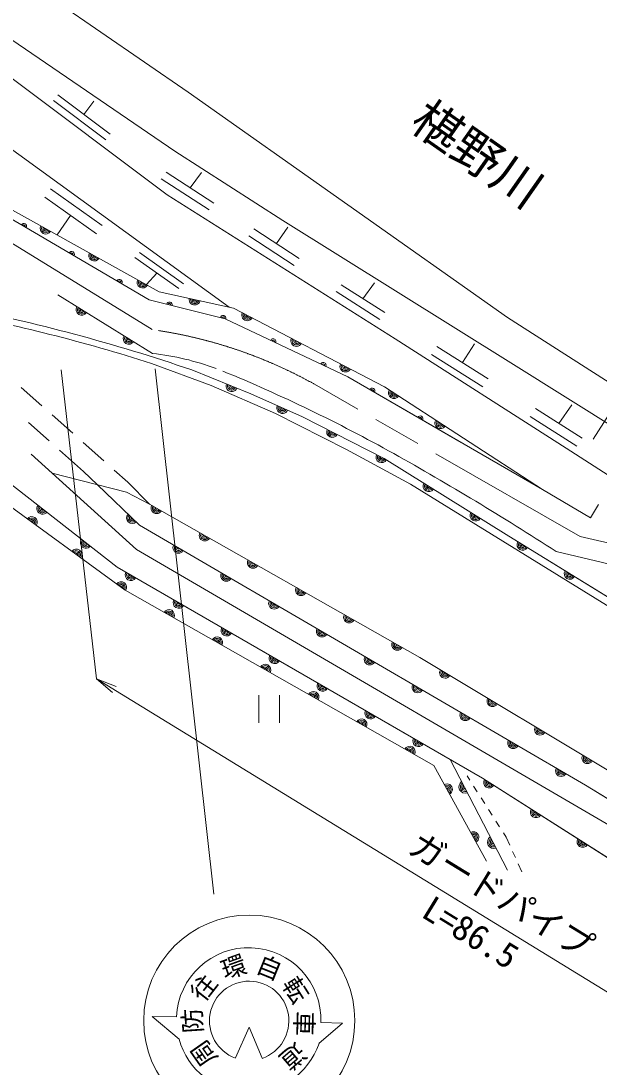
# Model space of a CAD drawing. Units: millimetres, scale not verified. Extents: x 40000 to 680000, y 20000 to 380000.
# Drawn here: x 477214 to 518990, y 238488 to 314093 of the extents above; entities that cross this region are included whole.
import ezdxf
from ezdxf.enums import TextEntityAlignment as Align

# ---------------------------------------------------------------- set-up
doc = ezdxf.new("R2010")
doc.units = ezdxf.units.MM
doc.header["$LTSCALE"] = 1000
doc.linetypes.add('CHAIN', pattern=[18.5, 12, -1.5, 3.5, -1.5])
for name, color, linetype, lineweight in [('M-BGD', 7, 'Continuous', 13), ('M-BMK', 2, 'CHAIN', 13), ('M-STR-HTXT', 7, 'Continuous', 13), ('M-STR-STRC', 7, 'Continuous', 13)]:
    doc.layers.add(name, color=color, linetype=linetype, lineweight=lineweight)
doc.layers.add('M-BGD-HTXT', color=7, linetype='Continuous')
doc.styles.add('ＭＳ ゴシック', font='')
doc.styles.get('ＭＳ ゴシック').set_extended_font_data('MS Gothic')

msp = doc.modelspace()

# ---------------------------------------------------------------- linework, layer by layer
at = {"layer": 'M-BGD'}
for p, q in [((492262, 293415), (460886, 316139)), ((489291, 308954), (479845, 315438)), ((488325, 304685), (475223, 313621)), ((476379, 310071), (487785, 301533)), ((483661, 305907), (479879, 308754)), ((512379, 292659), (489291, 308954)), ((483352, 305490), (479569, 308338)), ((481770, 307331), (482493, 308303)), ((496145, 299672), (488325, 304685)), ((487213, 294526), (471273, 303388)), ((471273, 303388), (487213, 294526)), ((490811, 300437), (487349, 302683)), ((491165, 300914), (487703, 303159)), ((489434, 302036), (490260, 303149)), ((479355, 301970), (483080, 299305)), ((478943, 301365), (482668, 298701)), ((487785, 301533), (504262, 291116)), ((474838, 300764), (486491, 293945)), ((474838, 300764), (486491, 293945)), ((480805, 300033), (479843, 298623)), ((512620, 289379), (496145, 299672)), ((497308, 296929), (494046, 299067)), ((495677, 297998), (496498, 299183)), ((496956, 296421), (493694, 298559)), ((485780, 297349), (488953, 295103)), ((485456, 296994), (488628, 294748)), ((487042, 295871), (486284, 295042)), ((503500, 293016), (500359, 295022)), ((501929, 294019), (502766, 295173)), ((479884, 294287), (486724, 290062)), ((479884, 294287), (486724, 290062)), ((492582, 293345), (487213, 294526)), ((487213, 294526), (492582, 293345)), ((503141, 292522), (500000, 294527)), ((486491, 293945), (491973, 292560)), ((486491, 293945), (491973, 292560)), ((503493, 287641), (492582, 293345)), ((492582, 293345), (503493, 287641)), ((534483, 278522), (512379, 292659)), ((491973, 292560), (500834, 288370)), ((491973, 292560), (500834, 288370)), ((504262, 291116), (516623, 283205)), ((510972, 288231), (507270, 290570)), ((509121, 289401), (509999, 290747)), ((510596, 287654), (506893, 289993)), ((490965, 287756), (486643, 289338)), ((489565, 288874), (493822, 287148)), ((493822, 287148), (489565, 288874)), ((522545, 283163), (512620, 289379)), ((500834, 288370), (514909, 280228)), ((500834, 288370), (509024, 283632)), ((478719, 286284), (477223, 287611)), ((495599, 285729), (490965, 287756)), ((503493, 287641), (509201, 283935)), ((493822, 287148), (497565, 285477)), ((497565, 285477), (493822, 287148)), ((517773, 283928), (514405, 286080)), ((516089, 285004), (517025, 286351)), ((479254, 283742), (477766, 285078)), ((480962, 284292), (479466, 285620)), ((500731, 283108), (495599, 285729)), ((497565, 285477), (503469, 282469)), ((503469, 282469), (497565, 285477)), ((517372, 283351), (514004, 285503)), ((483206, 282300), (481710, 283628)), ((479472, 281419), (477952, 282779)), ((481727, 281522), (479998, 283074)), ((505369, 280612), (500731, 283108)), ((516623, 283205), (521859, 279818)), ((512463, 276855), (503469, 282469)), ((484848, 280034), (479472, 281419)), ((479472, 281419), (485571, 275881)), ((482713, 280584), (481727, 281522)), ((484940, 280761), (483953, 281636)), ((484172, 274614), (476135, 280913)), ((484172, 274614), (476135, 280913)), ((485787, 277660), (482713, 280584)), ((485787, 277660), (482713, 280584)), ((486516, 279174), (484940, 280761)), ((541028, 258573), (505369, 280612)), ((486516, 279174), (484848, 280034)), ((486516, 279174), (484848, 280034)), ((475451, 279725), (484748, 272944)), ((484748, 272944), (475451, 279725)), ((506028, 268096), (486516, 279174)), ((506028, 268096), (486516, 279174)), ((518955, 279150), (518360, 278178)), ((517999, 258868), (485787, 277660)), ((553576, 251551), (512463, 276855)), ((515890, 275745), (526922, 273110)), ((510569, 259366), (484172, 274614)), ((508233, 260715), (484172, 274614)), ((484748, 272944), (507041, 260287)), ((507041, 260287), (484748, 272944)), ((528585, 254561), (506028, 268096)), ((528585, 254561), (506028, 268096)), ((494393, 265356), (494393, 263356)), ((495893, 265356), (495893, 263356)), ((507041, 260287), (510855, 253363)), ((510855, 253363), (507041, 260287)), ((512372, 252716), (508233, 260715)), ((510569, 259366), (508233, 260715)), ((512372, 252716), (508233, 260715)), ((509452, 259526), (509653, 259211)), ((534742, 243976), (510569, 259366)), ((509922, 258790), (510191, 258368)), ((546543, 241394), (517999, 258868)), ((510460, 257947), (510729, 257525)), ((510998, 257104), (511267, 256682)), ((511536, 256261), (511805, 255840)), ((512074, 255418), (512275, 255103)), ((512275, 255103), (512534, 254533)), ((512740, 254077), (512947, 253622)), ((513153, 253167), (513412, 252597))]:
    msp.add_line(p, q, dxfattribs=at)
for points in [[(518360, 278178), (514909, 280228), (503493, 287641)], [(503469, 282469), (512463, 276855), (553576, 251551)], [(546543, 241394), (517999, 258868), (485787, 277660)], [(485571, 275881), (525849, 252382), (545607, 240043)], [(544129, 237907), (534742, 243976), (510569, 259366)]]:
    msp.add_lwpolyline(points, dxfattribs=at)
for centre, radius, start, end in [((477424, 299250), 200, 329.66681, 149.66681), ((477424, 299250), 100, 329.66681, 149.66681), ((479011, 299086), 400, 150.92651, 330.92651), ((479011, 299086), 300, 150.92651, 330.92651), ((479011, 299086), 200, 150.92651, 330.92651), ((479011, 299086), 100, 150.92651, 330.92651), ((480877, 297230), 200, 329.66681, 149.66681), ((480877, 297230), 100, 329.66681, 149.66681), ((482507, 297142), 400, 150.92651, 330.92651), ((482507, 297142), 300, 150.92651, 330.92651), ((482507, 297142), 200, 150.92651, 330.92651), ((482507, 297142), 100, 150.92651, 330.92651), ((484329, 295210), 200, 329.66681, 149.66681), ((484329, 295210), 100, 329.66681, 149.66681), ((486003, 295198), 400, 150.92651, 330.92651), ((486003, 295198), 300, 150.92651, 330.92651), ((486003, 295198), 200, 150.92651, 330.92651), ((486003, 295198), 100, 150.92651, 330.92651), ((447106, 164458), 131461, 71.15697, 78.87308), ((481602, 293225), 400, 148.29264, 328.29264), ((481602, 293225), 300, 148.29264, 328.29264), ((487940, 293579), 200, 345.81775, 165.81775), ((487940, 293579), 100, 345.81775, 165.81775), ((489767, 293964), 400, 167.59712, 347.59712), ((489767, 293964), 300, 167.59712, 347.59712), ((489767, 293964), 200, 167.59712, 347.59712), ((489767, 293964), 100, 167.59712, 347.59712), ((449954, 175131), 119956, 72.19041, 79.48695), ((481602, 293225), 200, 148.29264, 328.29264), ((481602, 293225), 100, 148.29264, 328.29264), ((491819, 292599), 200, 345.81775, 165.81775), ((491819, 292599), 100, 345.81775, 165.81775), ((493573, 292827), 400, 152.40323, 332.40323), ((493573, 292827), 300, 152.40323, 332.40323), ((493573, 292827), 200, 152.40323, 332.40323), ((493573, 292827), 100, 152.40323, 332.40323), ((485005, 291123), 400, 148.29264, 328.29264), ((485005, 291123), 300, 148.29264, 328.29264), ((485005, 291123), 200, 148.29264, 328.29264), ((485005, 291123), 100, 148.29264, 328.29264), ((495445, 290918), 200, 334.69317, 154.69317), ((497118, 290974), 400, 152.40323, 332.40323), ((497118, 290974), 300, 152.40323, 332.40323), ((495445, 290918), 100, 334.69317, 154.69317), ((497118, 290974), 200, 152.40323, 332.40323), ((497118, 290974), 100, 152.40323, 332.40323), ((484497, 270281), 19905, 69.97608, 83.57549), ((499061, 289208), 200, 334.69317, 154.69317), ((499061, 289208), 100, 334.69317, 154.69317), ((500662, 289121), 400, 152.40323, 332.40323), ((500662, 289121), 300, 152.40323, 332.40323), ((500662, 289121), 200, 152.40323, 332.40323), ((500662, 289121), 100, 152.40323, 332.40323), ((447564, 181446), 116101, 60.8317, 67.60178), ((492437, 287710), 400, 157.9234, 337.9234), ((492437, 287710), 300, 157.9234, 337.9234), ((492437, 287710), 200, 157.9234, 337.9234), ((492437, 287710), 100, 157.9234, 337.9234), ((502599, 287349), 200, 329.95159, 149.95159), ((502599, 287349), 100, 329.95159, 149.95159), ((504169, 287202), 400, 147.00083, 327.00083), ((504169, 287202), 300, 147.00083, 327.00083), ((504169, 287202), 200, 147.00083, 327.00083), ((504169, 287202), 100, 147.00083, 327.00083), ((496110, 286126), 400, 155.94265, 335.94265), ((496110, 286126), 300, 155.94265, 335.94265), ((496110, 286126), 200, 155.94265, 335.94265), ((496110, 286126), 100, 155.94265, 335.94265), ((506061, 285346), 200, 329.95159, 149.95159), ((506061, 285346), 100, 329.95159, 149.95159), ((507524, 285024), 400, 147.00083, 327.00083), ((507524, 285024), 300, 147.00083, 327.00083), ((507524, 285024), 200, 147.00083, 327.00083), ((507524, 285024), 100, 147.00083, 327.00083), ((499709, 284385), 400, 153.00416, 333.00416), ((499709, 284385), 300, 153.00416, 333.00416), ((499709, 284385), 200, 153.00416, 333.00416), ((499709, 284385), 100, 153.00416, 333.00416), ((400591, 97791), 212042, 57.06009, 60.76546), ((503273, 282569), 400, 153.00416, 333.00416), ((503273, 282569), 300, 153.00416, 333.00416), ((503273, 282569), 200, 153.00416, 333.00416), ((503273, 282569), 100, 153.00416, 333.00416), ((506676, 280468), 400, 148.02916, 328.02916), ((506676, 280468), 300, 148.02916, 328.02916), ((506676, 280468), 200, 148.02916, 328.02916), ((506676, 280468), 100, 148.02916, 328.02916), ((478766, 278851), 400, 141.91123, 321.91123), ((478766, 278851), 300, 141.91123, 321.91123), ((487019, 278888), 400, 150.41447, 330.41447), ((487019, 278888), 300, 150.41447, 330.41447), ((487019, 278888), 200, 150.41447, 330.41447), ((477990, 277873), 400, 323.89344, 143.89344), ((478766, 278851), 200, 141.91123, 321.91123), ((478766, 278851), 100, 141.91123, 321.91123), ((485250, 278171), 400, 136.43195, 316.43195), ((485250, 278171), 300, 136.43195, 316.43195), ((485250, 278171), 200, 136.43195, 316.43195), ((485250, 278171), 100, 136.43195, 316.43195), ((487019, 278888), 100, 150.41447, 330.41447), ((510069, 278350), 400, 148.02916, 328.02916), ((510069, 278350), 300, 148.02916, 328.02916), ((510069, 278350), 200, 148.02916, 328.02916), ((510069, 278350), 100, 148.02916, 328.02916), ((477990, 277873), 300, 323.89344, 143.89344), ((477990, 277873), 200, 323.89344, 143.89344), ((477990, 277873), 100, 323.89344, 143.89344), ((490498, 276913), 400, 150.41447, 330.41447), ((490498, 276913), 300, 150.41447, 330.41447), ((490498, 276913), 200, 150.41447, 330.41447), ((490498, 276913), 100, 150.41447, 330.41447), ((481914, 276383), 400, 141.91123, 321.91123), ((481914, 276383), 300, 141.91123, 321.91123), ((481914, 276383), 200, 141.91123, 321.91123), ((481914, 276383), 100, 141.91123, 321.91123), ((488602, 276018), 400, 149.74025, 329.74025), ((488602, 276018), 300, 149.74025, 329.74025), ((488602, 276018), 200, 149.74025, 329.74025), ((488602, 276018), 100, 149.74025, 329.74025), ((513466, 276238), 400, 148.38809, 328.38809), ((513466, 276238), 300, 148.38809, 328.38809), ((513466, 276238), 200, 148.38809, 328.38809), ((513466, 276238), 100, 148.38809, 328.38809), ((481221, 275516), 400, 323.89344, 143.89344), ((481221, 275516), 300, 323.89344, 143.89344), ((481221, 275516), 200, 323.89344, 143.89344), ((481221, 275516), 100, 323.89344, 143.89344), ((493976, 274938), 400, 150.41447, 330.41447), ((493976, 274938), 300, 150.41447, 330.41447), ((493976, 274938), 200, 150.41447, 330.41447), ((493976, 274938), 100, 150.41447, 330.41447), ((485151, 274048), 400, 149.98829, 329.98829), ((485151, 274048), 300, 149.98829, 329.98829), ((485151, 274048), 200, 149.98829, 329.98829), ((485151, 274048), 100, 149.98829, 329.98829), ((492057, 274002), 400, 149.74025, 329.74025), ((492057, 274002), 300, 149.74025, 329.74025), ((492057, 274002), 200, 149.74025, 329.74025), ((492057, 274002), 100, 149.74025, 329.74025), ((516873, 274141), 400, 148.38809, 328.38809), ((516873, 274141), 300, 148.38809, 328.38809), ((516873, 274141), 200, 148.38809, 328.38809), ((516873, 274141), 100, 148.38809, 328.38809), ((484453, 273159), 400, 323.89344, 143.89344), ((484453, 273159), 300, 323.89344, 143.89344), ((484453, 273159), 200, 323.89344, 143.89344), ((484453, 273159), 100, 323.89344, 143.89344), ((497455, 272963), 400, 150.41447, 330.41447), ((497455, 272963), 300, 150.41447, 330.41447), ((497455, 272963), 200, 150.41447, 330.41447), ((497455, 272963), 100, 150.41447, 330.41447), ((488615, 272047), 400, 149.98829, 329.98829), ((488615, 272047), 300, 149.98829, 329.98829), ((495512, 271986), 400, 149.74025, 329.74025), ((487909, 271149), 400, 330.41433, 150.41433), ((487909, 271149), 300, 330.41433, 150.41433), ((488615, 272047), 200, 149.98829, 329.98829), ((488615, 272047), 100, 149.98829, 329.98829), ((495512, 271986), 300, 149.74025, 329.74025), ((495512, 271986), 200, 149.74025, 329.74025), ((495512, 271986), 100, 149.74025, 329.74025), ((487909, 271149), 200, 330.41433, 150.41433), ((487909, 271149), 100, 330.41433, 150.41433), ((500933, 270988), 400, 150.41447, 330.41447), ((500933, 270988), 300, 150.41447, 330.41447), ((500933, 270988), 200, 150.41447, 330.41447), ((500933, 270988), 100, 150.41447, 330.41447), ((492079, 270046), 400, 149.98829, 329.98829), ((492079, 270046), 300, 149.98829, 329.98829), ((492079, 270046), 200, 149.98829, 329.98829), ((492079, 270046), 100, 149.98829, 329.98829), ((498967, 269971), 400, 149.74025, 329.74025), ((498967, 269971), 300, 149.74025, 329.74025), ((498967, 269971), 200, 149.74025, 329.74025), ((498967, 269971), 100, 149.74025, 329.74025), ((491387, 269174), 400, 330.41433, 150.41433), ((491387, 269174), 300, 330.41433, 150.41433), ((491387, 269174), 200, 330.41433, 150.41433), ((491387, 269174), 100, 330.41433, 150.41433), ((504412, 269013), 400, 150.41447, 330.41447), ((504412, 269013), 300, 150.41447, 330.41447), ((504412, 269013), 200, 150.41447, 330.41447), ((504412, 269013), 100, 150.41447, 330.41447), ((495542, 268046), 400, 149.98829, 329.98829), ((495542, 268046), 300, 149.98829, 329.98829), ((495542, 268046), 200, 149.98829, 329.98829), ((495542, 268046), 100, 149.98829, 329.98829), ((502422, 267955), 400, 149.74025, 329.74025), ((502422, 267955), 300, 149.74025, 329.74025), ((502422, 267955), 200, 149.74025, 329.74025), ((502422, 267955), 100, 149.74025, 329.74025), ((494866, 267200), 400, 330.41433, 150.41433), ((494866, 267200), 300, 330.41433, 150.41433), ((494866, 267200), 200, 330.41433, 150.41433), ((494866, 267200), 100, 330.41433, 150.41433), ((507864, 266994), 400, 149.03624, 329.03624), ((507864, 266994), 300, 149.03624, 329.03624), ((507864, 266994), 200, 149.03624, 329.03624), ((507864, 266994), 100, 149.03624, 329.03624), ((499006, 266045), 400, 149.98829, 329.98829), ((499006, 266045), 300, 149.98829, 329.98829), ((499006, 266045), 200, 149.98829, 329.98829), ((505877, 265939), 400, 149.74025, 329.74025), ((498344, 265225), 400, 330.41433, 150.41433), ((498344, 265225), 300, 330.41433, 150.41433), ((498344, 265225), 200, 330.41433, 150.41433), ((499006, 266045), 100, 149.98829, 329.98829), ((505877, 265939), 300, 149.74025, 329.74025), ((505877, 265939), 200, 149.74025, 329.74025), ((505877, 265939), 100, 149.74025, 329.74025), ((498344, 265225), 100, 330.41433, 150.41433), ((511294, 264936), 400, 149.03624, 329.03624), ((511294, 264936), 300, 149.03624, 329.03624), ((511294, 264936), 200, 149.03624, 329.03624), ((511294, 264936), 100, 149.03624, 329.03624), ((502470, 264044), 400, 149.98829, 329.98829), ((502470, 264044), 300, 149.98829, 329.98829), ((502470, 264044), 200, 149.98829, 329.98829), ((502470, 264044), 100, 149.98829, 329.98829), ((509332, 263924), 400, 149.74025, 329.74025), ((509332, 263924), 300, 149.74025, 329.74025), ((509332, 263924), 200, 149.74025, 329.74025), ((509332, 263924), 100, 149.74025, 329.74025), ((501823, 263250), 400, 330.41433, 150.41433), ((501823, 263250), 300, 330.41433, 150.41433), ((501823, 263250), 200, 330.41433, 150.41433), ((501823, 263250), 100, 330.41433, 150.41433), ((514724, 262878), 400, 149.03624, 329.03624), ((514724, 262878), 300, 149.03624, 329.03624), ((514724, 262878), 200, 149.03624, 329.03624), ((514724, 262878), 100, 149.03624, 329.03624), ((505301, 261275), 400, 330.41433, 150.41433), ((505934, 262043), 400, 149.98829, 329.98829), ((505934, 262043), 300, 149.98829, 329.98829), ((505934, 262043), 200, 149.98829, 329.98829), ((505934, 262043), 100, 149.98829, 329.98829), ((512787, 261908), 400, 149.74025, 329.74025), ((512787, 261908), 300, 149.74025, 329.74025), ((512787, 261908), 200, 149.74025, 329.74025), ((512787, 261908), 100, 149.74025, 329.74025), ((505301, 261275), 300, 330.41433, 150.41433), ((505301, 261275), 200, 330.41433, 150.41433), ((505301, 261275), 100, 330.41433, 150.41433), ((518154, 260820), 400, 149.03624, 329.03624), ((518154, 260820), 300, 149.03624, 329.03624), ((518154, 260820), 200, 149.03624, 329.03624), ((518154, 260820), 100, 149.03624, 329.03624), ((516242, 259892), 400, 149.74025, 329.74025), ((516242, 259892), 300, 149.74025, 329.74025), ((516242, 259892), 200, 149.74025, 329.74025), ((516242, 259892), 100, 149.74025, 329.74025), ((507998, 258559), 395, 298.16944, 119.53258), ((507997, 258558), 296, 298.16944, 119.53258), ((507996, 258557), 198, 298.16944, 119.53258), ((507995, 258557), 98.8, 298.16944, 119.53258), ((509315, 258740), 454, 124.13241, 290.58525), ((509303, 258734), 340, 124.13241, 290.58525), ((509291, 258728), 227, 124.13241, 290.58525), ((509279, 258722), 113, 124.13241, 290.58525), ((511048, 259061), 400, 147.51761, 327.51761), ((511048, 259061), 300, 147.51761, 327.51761), ((511048, 259061), 200, 147.51761, 327.51761), ((511048, 259061), 100, 147.51761, 327.51761), ((514422, 256913), 400, 147.51761, 327.51761), ((514422, 256913), 300, 147.51761, 327.51761), ((514422, 256913), 200, 147.51761, 327.51761), ((514422, 256913), 100, 147.51761, 327.51761), ((509906, 255097), 395, 298.16944, 119.53258), ((509905, 255096), 296, 298.16944, 119.53258), ((509904, 255095), 198, 298.16944, 119.53258), ((509903, 255095), 98.8, 298.16944, 119.53258), ((511385, 254741), 454, 124.13241, 290.58525), ((511373, 254734), 340, 124.13241, 290.58525), ((511361, 254728), 227, 124.13241, 290.58525), ((511349, 254722), 113, 124.13241, 290.58525), ((517797, 254765), 400, 147.51761, 327.51761), ((517797, 254765), 300, 147.51761, 327.51761), ((517797, 254765), 200, 147.51761, 327.51761), ((517797, 254765), 100, 147.51761, 327.51761)]:
    msp.add_arc(centre, radius, start, end, dxfattribs=at)
at = {"layer": 'M-BMK'}
for p, q in [((486704, 291781), (469495, 302385)), ((517616, 276841), (498432, 287834)), ((526517, 274786), (517616, 276841))]:
    msp.add_line(p, q, dxfattribs=at)
msp.add_arc((482015, 258454), 33656, 60.80329, 81.991, dxfattribs=at)
at = {"layer": 'M-STR-HTXT'}
for p, q in [((518569, 283862), (537674, 313950)), ((480129, 288880), (482677, 266556)), ((482677, 266556), (539722, 231540)), ((482677, 266556), (484086, 265985)), ((482677, 266556), (483825, 265559))]:
    msp.add_line(p, q, dxfattribs=at)
at = {"layer": 'M-STR-STRC'}
for p, q in [((491156, 250986), (486904, 288946)), ((486688, 242143), (488647, 240509)), ((488457, 242121), (486688, 242143)), ((492709, 239149), (493707, 241373)), ((493707, 241373), (494641, 239127)), ((500459, 241672), (498752, 240184)), ((498891, 241709), (500459, 241672))]:
    msp.add_line(p, q, dxfattribs=at)
msp.add_circle((493714, 241843), 7630, dxfattribs=at)
for centre, radius, start, end in [((493672, 241897), 5222, 357.93402, 177.54548), ((493705, 241829), 2869, 289.1103, 249.6855), ((493749, 241896), 5288, 195.21134, 341.11438)]:
    msp.add_arc(centre, radius, start, end, dxfattribs=at)

# ---------------------------------------------------------------- texts
at = {"layer": 'M-BGD-HTXT', "style": 'ＭＳ ゴシック'}
msp.add_text('椹野川', height=2566, rotation=324.987, dxfattribs=at).set_placement((509035, 302807), align=Align.BOTTOM_CENTER)
at = {"layer": 'M-STR-HTXT', "style": 'ＭＳ ゴシック'}
msp.add_text('ガードパイプ', height=1833, rotation=328.457, dxfattribs=at).set_placement((511175, 249653), align=Align.BOTTOM_CENTER)
msp.add_text('L=86.5', height=1833, rotation=328.457, dxfattribs=at).set_placement((513380, 247046), align=Align.TOP_RIGHT)
at = {"layer": 'M-STR-STRC', "style": 'ＭＳ ゴシック'}
for s, rotation, p in [('環', 19.654, (492583, 245717)), ('自', 337.956, (495161, 245674)), ('往', 52.074, (490427, 244227)), ('転', 302.111, (497072, 244065)), ('防', 93.752, (489609, 241840)), ('車', 268.636, (497674, 241631)), ('周', 124.992, (490419, 239477)), ('道', 220.601, (496878, 239229))]:
    msp.add_text(s, height=1320, rotation=rotation, dxfattribs=at).set_placement(p, align=Align.MIDDLE_CENTER)

doc.saveas('drawing.dxf')
